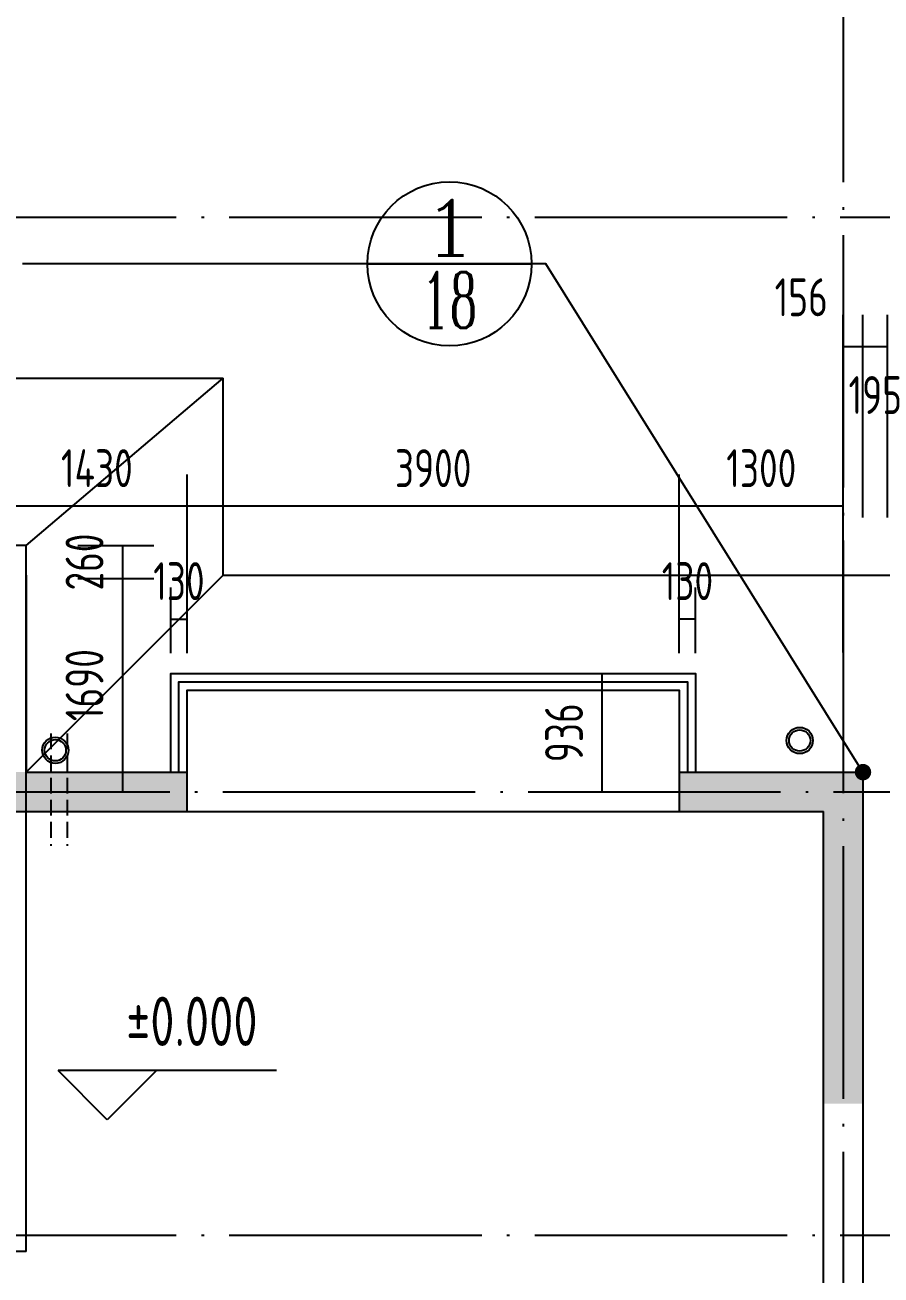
# Model space of a CAD drawing. Extents: x -726032 to 135930, y -151624 to 587044.
# Drawn here: x -673008 to -666225, y 563876 to 573776 of the extents above; entities that cross this region are included whole.
import ezdxf
from ezdxf.enums import TextEntityAlignment as Align

# ---------------------------------------------------------------- set-up
doc = ezdxf.new("R2010")
doc.units = 0
doc.header["$LTSCALE"] = 1000
doc.header["$MEASUREMENT"] = 0
doc.linetypes.add('DASH', pattern=[0.35, 0.25, -0.1])
doc.linetypes.add('DOTE', pattern=[2.42, 2, -0.2, 0.02, -0.2])
doc.layers.get('0').update_dxf_attribs({"linetype": 'CONTINUOUS'})
doc.layers.get('DEFPOINTS').update_dxf_attribs({"color": 1, "linetype": 'CONTINUOUS'})
for name, color, linetype in [('COLUMN', 170, 'CONTINUOUS'), ('DOTE', 8, 'DOTE'), ('GROUND', 45, 'CONTINUOUS'), ('PUB_DIM', 245, 'CONTINUOUS'), ('WALL', 255, 'CONTINUOUS'), ('WINDOW', 155, 'CONTINUOUS'), ('引线', 213, 'CONTINUOUS'), ('空调', 245, 'CONTINUOUS'), ('雨水管', 20, 'CONTINUOUS')]:
    doc.layers.add(name, color=color, linetype=linetype)
doc.styles.add('COMP', font='COMPLEX', dxfattribs={"bigfont": 'hztxt'})
doc.styles.add('DIM_FONT', font='isocp.shx', dxfattribs={"width": 0.8})
doc.dimstyles.new('DIMB', dxfattribs={"dimtxt": 300, "dimasz": 1, "dimexe": 250, "dimexo": 300, "dimgap": 150, "dimtad": 1, "dimdec": 0, "dimzin": 0, "dimdsep": 46, "dimtxsty": 'DIM_FONT', "dimcen": 0.09, "dimse2": 1, "dimclrt": 142, "dimadec": 0, "dimazin": 0, "dimtfac": 1, "dimtdec": 0, "dimtix": 1, "dimtmove": 2, "dimatfit": 3, "dimfxl": 1, "dimtolj": 1, "dimtzin": 0, "dimarcsym": 0})
doc.dimstyles.new('DIMN', dxfattribs={"dimtxt": 300, "dimasz": 1, "dimexe": 250, "dimexo": 300, "dimgap": 150, "dimtad": 1, "dimdec": 0, "dimzin": 0, "dimdsep": 46, "dimtxsty": 'DIM_FONT', "dimcen": 0.09, "dimclrt": 142, "dimadec": 0, "dimazin": 0, "dimtfac": 1, "dimtdec": 0, "dimtix": 1, "dimtmove": 2, "dimatfit": 3, "dimfxl": 1, "dimtolj": 1, "dimtzin": 0, "dimarcsym": 0})

# ---------------------------------------------------------------- blocks, each defined once
blk = doc.blocks.new('*D1541')
at = {"layer": 'DEFPOINTS', "color": 0, "transparency": 16777216}
for p in [(-666367.9, 571229.1), (-666523.9, 569574.2), (-666367.9, 569574.2)]:
    blk.add_point(p, dxfattribs=at)
at = {"layer": 'PUB_DIM', "color": 0, "lineweight": -2, "transparency": 16777216}
for p, q in [((-666523.9, 569874.2), (-666523.9, 571479.1)), ((-666367.9, 569874.2), (-666367.9, 571479.1)), ((-666524.9, 571229.1), (-666525.9, 571229.1)), ((-666523.9, 571229.1), (-666367.9, 571229.1)), ((-666366.9, 571229.1), (-666365.9, 571229.1))]:
    blk.add_line(p, q, dxfattribs=at)
at = {"layer": 'PUB_DIM', "color": 0, "transparency": 16777216}
for points in [[(-666524.9, 571229.3), (-666524.9, 571229), (-666523.9, 571229.1)], [(-666366.9, 571229.3), (-666366.9, 571229), (-666367.9, 571229.1)]]:
    blk.add_solid(points, dxfattribs=at)
at = {"layer": 'PUB_DIM', "color": 142, "transparency": 16777216, "insert": (-666857.3, 571619.2), "char_height": 300, "attachment_point": 5, "style": 'DIM_FONT'}
blk.add_mtext('\\A1;156', dxfattribs=at)
blk = doc.blocks.new('*D1542')
at = {"layer": 'DEFPOINTS', "color": 0, "transparency": 16777216}
for p in [(-666172.9, 571229.1), (-666367.9, 569574.2), (-666172.9, 569574.2)]:
    blk.add_point(p, dxfattribs=at)
at = {"layer": 'PUB_DIM', "color": 0, "lineweight": -2, "transparency": 16777216}
for p, q in [((-666367.9, 569874.2), (-666367.9, 571479.1)), ((-666172.9, 569874.2), (-666172.9, 571479.1)), ((-666368.9, 571229.1), (-666369.9, 571229.1)), ((-666367.9, 571229.1), (-666172.9, 571229.1)), ((-666171.9, 571229.1), (-666170.9, 571229.1))]:
    blk.add_line(p, q, dxfattribs=at)
at = {"layer": 'PUB_DIM', "color": 0, "transparency": 16777216}
for points in [[(-666368.9, 571229.3), (-666368.9, 571229), (-666367.9, 571229.1)], [(-666171.9, 571229.3), (-666171.9, 571229), (-666172.9, 571229.1)]]:
    blk.add_solid(points, dxfattribs=at)
at = {"layer": 'PUB_DIM', "color": 142, "transparency": 16777216, "insert": (-666270.4, 570845), "char_height": 300, "attachment_point": 5, "style": 'DIM_FONT'}
blk.add_mtext('\\A1;195', dxfattribs=at)
blk = doc.blocks.new('*D1544')
at = {"layer": 'DEFPOINTS', "color": 0, "transparency": 16777216}
for p in [(-669263.2, 568638.4), (-669263.2, 567702.4), (-668436.8, 567702.4)]:
    blk.add_point(p, dxfattribs=at)
at = {"layer": 'PUB_DIM', "color": 0, "lineweight": -2, "transparency": 16777216}
for p, q in [((-668963.2, 568638.4), (-668186.8, 568638.4)), ((-668436.8, 568637.4), (-668436.8, 567703.4)), ((-668963.2, 567702.4), (-668186.8, 567702.4))]:
    blk.add_line(p, q, dxfattribs=at)
at = {"layer": 'PUB_DIM', "color": 0, "transparency": 16777216}
for points in [[(-668437, 568637.4), (-668436.6, 568637.4), (-668436.8, 568638.4)], [(-668437, 567703.4), (-668436.6, 567703.4), (-668436.8, 567702.4)]]:
    blk.add_solid(points, dxfattribs=at)
at = {"layer": 'PUB_DIM', "color": 142, "transparency": 16777216, "insert": (-668736.8, 568170.4), "char_height": 300, "attachment_point": 5, "rotation": 90, "style": 'DIM_FONT'}
blk.add_mtext('\\A1;936', dxfattribs=at)
blk = doc.blocks.new('_INDEX')
blk.add_line((-0.5, 0), (0.5, 0))
blk.add_circle((0, 0), 0.5)
at = {"style": 'COMP'}
for tag, width, p, p2 in [('1', 2.333333, (-0.17, 0.05), (0.17, 0.05)), ('-', 1.166667, (-0.17, -0.39), (0.17, -0.39))]:
    blk.add_attdef(tag, text='', height=0.34, dxfattribs=dict(at, width=width)).set_placement(p, p2, align=Align.FIT)
blk = doc.blocks.new('*D1558')
at = {"layer": 'DEFPOINTS', "color": 0, "transparency": 16777216}
for p in [(-672889, 569652.4), (-672889, 569392.4), (-672236.6, 569392.4)]:
    blk.add_point(p, dxfattribs=at)
at = {"layer": 'PUB_DIM', "color": 0, "lineweight": -2, "transparency": 16777216}
for p, q in [((-672589, 569652.4), (-671986.6, 569652.4)), ((-672236.6, 569653.4), (-672236.6, 569654.4)), ((-672236.6, 569652.4), (-672236.6, 569392.4)), ((-672589, 569392.4), (-671986.6, 569392.4)), ((-672236.6, 569391.4), (-672236.6, 569390.4))]:
    blk.add_line(p, q, dxfattribs=at)
at = {"layer": 'PUB_DIM', "color": 0, "transparency": 16777216}
for points in [[(-672236.8, 569653.4), (-672236.4, 569653.4), (-672236.6, 569652.4)], [(-672236.8, 569391.4), (-672236.4, 569391.4), (-672236.6, 569392.4)]]:
    blk.add_solid(points, dxfattribs=at)
at = {"layer": 'PUB_DIM', "color": 142, "transparency": 16777216, "insert": (-672536.6, 569522.4), "char_height": 300, "attachment_point": 5, "rotation": 90, "style": 'DIM_FONT'}
blk.add_mtext('\\A1;260', dxfattribs=at)
blk = doc.blocks.new('*D3865')
at = {"layer": 'DEFPOINTS', "color": 0, "transparency": 16777216}
for p in [(-672889, 569392.4), (-672889, 567702.4), (-672236.6, 567702.4)]:
    blk.add_point(p, dxfattribs=at)
at = {"layer": 'PUB_DIM', "color": 0, "lineweight": -2, "transparency": 16777216}
for p, q in [((-672589, 569392.4), (-671986.6, 569392.4)), ((-672236.6, 569391.4), (-672236.6, 567703.4))]:
    blk.add_line(p, q, dxfattribs=at)
at = {"layer": 'PUB_DIM', "color": 0, "transparency": 16777216}
for points in [[(-672236.8, 569391.4), (-672236.4, 569391.4), (-672236.6, 569392.4)], [(-672236.8, 567703.4), (-672236.4, 567703.4), (-672236.6, 567702.4)]]:
    blk.add_solid(points, dxfattribs=at)
at = {"layer": 'PUB_DIM', "color": 142, "transparency": 16777216, "insert": (-672536.6, 568547.4), "char_height": 300, "attachment_point": 5, "rotation": 90, "style": 'DIM_FONT'}
blk.add_mtext('\\A1;1690', dxfattribs=at)
blk = doc.blocks.new('*D1559')
at = {"layer": 'DEFPOINTS', "color": 0, "transparency": 16777216}
for p in [(-671723.9, 569071), (-671853.9, 568501.5), (-671723.9, 568501.5)]:
    blk.add_point(p, dxfattribs=at)
at = {"layer": 'PUB_DIM', "color": 0, "lineweight": -2, "transparency": 16777216}
for p, q in [((-671853.9, 568801.5), (-671853.9, 569321)), ((-671723.9, 568801.5), (-671723.9, 569321)), ((-671854.9, 569071), (-671855.9, 569071)), ((-671853.9, 569071), (-671723.9, 569071)), ((-671722.9, 569071), (-671721.9, 569071))]:
    blk.add_line(p, q, dxfattribs=at)
at = {"layer": 'PUB_DIM', "color": 0, "transparency": 16777216}
for points in [[(-671854.9, 569071.1), (-671854.9, 569070.8), (-671853.9, 569071)], [(-671722.9, 569071.1), (-671722.9, 569070.8), (-671723.9, 569071)]]:
    blk.add_solid(points, dxfattribs=at)
at = {"layer": 'PUB_DIM', "color": 142, "transparency": 16777216, "insert": (-671788.9, 569371), "char_height": 300, "attachment_point": 5, "style": 'DIM_FONT'}
blk.add_mtext('\\A1;130', dxfattribs=at)
blk = doc.blocks.new('*D3866')
at = {"layer": 'DEFPOINTS', "color": 0, "transparency": 16777216}
for p in [(-673153.9, 569965.5), (-673153.9, 568506), (-671723.9, 568506)]:
    blk.add_point(p, dxfattribs=at)
at = {"layer": 'PUB_DIM', "color": 0, "lineweight": -2, "transparency": 16777216}
for p, q in [((-671723.9, 568806), (-671723.9, 570215.5)), ((-671724.9, 569965.5), (-673152.9, 569965.5))]:
    blk.add_line(p, q, dxfattribs=at)
at = {"layer": 'PUB_DIM', "color": 0, "transparency": 16777216}
for points in [[(-673152.9, 569965.7), (-673152.9, 569965.3), (-673153.9, 569965.5)], [(-671724.9, 569965.7), (-671724.9, 569965.3), (-671723.9, 569965.5)]]:
    blk.add_solid(points, dxfattribs=at)
at = {"layer": 'PUB_DIM', "color": 142, "transparency": 16777216, "insert": (-672438.9, 570265.5), "char_height": 300, "attachment_point": 5, "style": 'DIM_FONT'}
blk.add_mtext('\\A1;1430', dxfattribs=at)
blk = doc.blocks.new('*D1561')
at = {"layer": 'DEFPOINTS', "color": 0, "transparency": 16777216}
for p in [(-671723.9, 569965.5), (-671723.9, 568506), (-667823.9, 568506)]:
    blk.add_point(p, dxfattribs=at)
at = {"layer": 'PUB_DIM', "color": 0, "lineweight": -2, "transparency": 16777216}
for p, q in [((-671723.9, 568806), (-671723.9, 570215.5)), ((-667823.9, 568806), (-667823.9, 570215.5)), ((-667824.9, 569965.5), (-671722.9, 569965.5))]:
    blk.add_line(p, q, dxfattribs=at)
at = {"layer": 'PUB_DIM', "color": 0, "transparency": 16777216}
for points in [[(-671722.9, 569965.7), (-671722.9, 569965.3), (-671723.9, 569965.5)], [(-667824.9, 569965.7), (-667824.9, 569965.3), (-667823.9, 569965.5)]]:
    blk.add_solid(points, dxfattribs=at)
at = {"layer": 'PUB_DIM', "color": 142, "transparency": 16777216, "insert": (-669773.9, 570265.5), "char_height": 300, "attachment_point": 5, "style": 'DIM_FONT'}
blk.add_mtext('\\A1;3900', dxfattribs=at)
blk = doc.blocks.new('*D1562')
at = {"layer": 'DEFPOINTS', "color": 0, "transparency": 16777216}
for p in [(-667823.9, 569071), (-667823.9, 568501.5), (-667693.9, 568501.5)]:
    blk.add_point(p, dxfattribs=at)
at = {"layer": 'PUB_DIM', "color": 0, "lineweight": -2, "transparency": 16777216}
for p, q in [((-667823.9, 568801.5), (-667823.9, 569321)), ((-667693.9, 568801.5), (-667693.9, 569321)), ((-667824.9, 569071), (-667825.9, 569071)), ((-667693.9, 569071), (-667823.9, 569071)), ((-667692.9, 569071), (-667691.9, 569071))]:
    blk.add_line(p, q, dxfattribs=at)
at = {"layer": 'PUB_DIM', "color": 0, "transparency": 16777216}
for points in [[(-667824.9, 569071.1), (-667824.9, 569070.8), (-667823.9, 569071)], [(-667692.9, 569071.1), (-667692.9, 569070.8), (-667693.9, 569071)]]:
    blk.add_solid(points, dxfattribs=at)
at = {"layer": 'PUB_DIM', "color": 142, "transparency": 16777216, "insert": (-667758.9, 569371), "char_height": 300, "attachment_point": 5, "style": 'DIM_FONT'}
blk.add_mtext('\\A1;130', dxfattribs=at)
blk = doc.blocks.new('*D1563')
at = {"layer": 'DEFPOINTS', "color": 0, "transparency": 16777216}
for p in [(-667823.9, 569965.5), (-667823.9, 568506), (-666523.9, 568506)]:
    blk.add_point(p, dxfattribs=at)
at = {"layer": 'PUB_DIM', "color": 0, "lineweight": -2, "transparency": 16777216}
for p, q in [((-667823.9, 568806), (-667823.9, 570215.5)), ((-666523.9, 568806), (-666523.9, 570215.5)), ((-666524.9, 569965.5), (-667822.9, 569965.5))]:
    blk.add_line(p, q, dxfattribs=at)
at = {"layer": 'PUB_DIM', "color": 0, "transparency": 16777216}
for points in [[(-667822.9, 569965.7), (-667822.9, 569965.3), (-667823.9, 569965.5)], [(-666524.9, 569965.7), (-666524.9, 569965.3), (-666523.9, 569965.5)]]:
    blk.add_solid(points, dxfattribs=at)
at = {"layer": 'PUB_DIM', "color": 142, "transparency": 16777216, "insert": (-667173.9, 570265.5), "char_height": 300, "attachment_point": 5, "style": 'DIM_FONT'}
blk.add_mtext('\\A1;1300', dxfattribs=at)

msp = doc.modelspace()

# ---------------------------------------------------------------- linework, layer by layer
at = {"layer": 'COLUMN'}
for points in [[(-674011.9, 567858.4), (-674011.9, 567546.4), (-671723.9, 567858.4), (-671723.9, 567546.4)], [(-667823.9, 567858.4), (-667823.9, 567546.4), (-666367.9, 567858.4), (-666679.9, 567546.4)], [(-666679.9, 567546.4), (-666679.9, 565232.4), (-666367.9, 567858.4), (-666367.9, 565232.4)]]:
    msp.add_solid(points, dxfattribs=at)
at = {"layer": 'DOTE'}
for p, q in [((-666523.9, 576952), (-666523.9, 546480.4)), ((-712529.2, 572252.4), (-642897.4, 572252.4)), ((-712581.2, 567702.4), (-642897.4, 567702.4)), ((-712529.2, 564192.4), (-642897.4, 564192.4))]:
    msp.add_line(p, q, dxfattribs=at)
at = {"layer": 'GROUND'}
for p, q in [((-674323.9, 570978.4), (-671437.9, 570978.4)), ((-672997.9, 569652.4), (-671437.9, 570978.4)), ((-671437.9, 569418.4), (-671437.9, 570978.4)), ((-672997.9, 569418.4), (-672997.9, 567858.4)), ((-671437.9, 569418.4), (-672997.9, 567858.4)), ((-671437.9, 569418.4), (-661102.9, 569418.4))]:
    msp.add_line(p, q, dxfattribs=at)
at = {"layer": 'PUB_DIM'}
for p, q in [((-672356.7, 565105.1), (-672746.7, 565495.1)), ((-671014.9, 565495.1), (-672746.7, 565495.1)), ((-671966.7, 565495.1), (-672356.7, 565105.1))]:
    msp.add_line(p, q, dxfattribs=at)
at = {"layer": 'WALL'}
for p, q in [((-672997.9, 569652.4), (-673309.9, 569652.4)), ((-672997.9, 564062.4), (-672997.9, 569652.4)), ((-672997.9, 567858.4), (-671723.9, 567858.4)), ((-671723.9, 567546.4), (-671723.9, 567858.4)), ((-667823.9, 567858.4), (-666367.9, 567858.4)), ((-667823.9, 567858.4), (-667823.9, 567546.4)), ((-666367.9, 567858.4), (-666367.9, 557666.4)), ((-674011.9, 567546.4), (-671723.9, 567546.4)), ((-667823.9, 567546.4), (-666679.9, 567546.4)), ((-666679.9, 561982.4), (-666679.9, 567546.4)), ((-672997.9, 564062.4), (-674011.9, 564062.4))]:
    msp.add_line(p, q, dxfattribs=at)
at = {"layer": 'WINDOW'}
msp.add_line((-671723.9, 567546.4), (-667823.9, 567546.4), dxfattribs=at)
for points in [[(-671853.9, 567858.4), (-671853.9, 568638.4), (-667693.9, 568638.4), (-667693.9, 567858.4)], [(-671788.9, 567858.4), (-671788.9, 568573.4), (-667758.9, 568573.4), (-667758.9, 567858.4)], [(-671723.9, 567858.4), (-671723.9, 568508.4), (-667823.9, 568508.4), (-667823.9, 567858.4)]]:
    msp.add_lwpolyline(points, dxfattribs=at)
at = {"layer": '引线'}
msp.add_lwpolyline([(-666367.9, 567858.4), (-668882.1, 571883.8), (-673028.3, 571883.8)], dxfattribs=at)
at = {"layer": '引线', "const_width": 64.7}
msp.add_lwpolyline([(-666400.5, 567858.4, 1), (-666335.2, 567858.4, 1)], format="xyb", close=True, dxfattribs=at)
at = {"layer": '空调', "linetype": 'DASH', "ltscale": 0.5}
for p, q in [((-672802.9, 568164.2), (-672802.9, 567274.8)), ((-672672.9, 568164.2), (-672672.9, 567274.8))]:
    msp.add_line(p, q, dxfattribs=at)
at = {"layer": '雨水管'}
for centre, radius in [((-666869.2, 568109), 104), ((-666869.2, 568109), 84.5), ((-672768, 568031.8), 104), ((-672768, 568031.8), 84.5)]:
    msp.add_circle(centre, radius, dxfattribs=at)

# ---------------------------------------------------------------- block references
at = {"layer": '引线'}
ref = msp.add_blockref('_INDEX', (-669644.6, 571883.8), dxfattribs=dict(at, xscale=1300, yscale=1300, zscale=1300))
ref.add_attrib('1', '1', dxfattribs={"layer": '0', "height": 442, "style": 'COMP', "width": 2.333333}).set_placement((-669865.6, 571948.8), (-669423.6, 571948.8), align=Align.FIT)
ref.add_attrib('-', '18', dxfattribs={"layer": '0', "height": 442, "style": 'COMP', "width": 0.724138}).set_placement((-669865.6, 571376.8), (-669423.6, 571376.8), align=Align.FIT)

# ---------------------------------------------------------------- texts
at = {"layer": 'PUB_DIM', "style": 'DIM_FONT', "width": 0.8}
msp.add_text('%%p0.000', height=390, dxfattribs=at).set_placement((-671685.8, 565885.1), align=Align.MIDDLE)

# ---------------------------------------------------------------- dimensions: what is measured, and where the dimension line sits
at = {"layer": 'PUB_DIM'}
for base, p1, p2, picture, middle in [((-666367.9, 571229.1), (-666523.9, 569574.2), (-666367.9, 569574.2), '*D1541', (-666857.3, 571619.2)), ((-666172.9, 571229.1), (-666367.9, 569574.2), (-666172.9, 569574.2), '*D1542', (-666270.4, 570845))]:
    dim = msp.add_linear_dim(base=base, p1=p1, p2=p2, dimstyle='DIMN', dxfattribs=at)
    dim.commit()
    dim.dimension.update_dxf_attribs({"geometry": picture, "text_midpoint": middle, "dimtype": 160})
for base, p1, p2, dimstyle, picture, middle in [((-673153.9, 569965.5), (-671723.9, 568506), (-673153.9, 568506), 'DIMB', '*D3866', (-672438.9, 570265.5)), ((-671723.9, 569965.5), (-667823.9, 568506), (-671723.9, 568506), 'DIMN', '*D1561', (-669773.9, 570265.5)), ((-667823.9, 569965.5), (-666523.9, 568506), (-667823.9, 568506), 'DIMN', '*D1563', (-667173.9, 570265.5)), ((-671723.9, 569071), (-671853.9, 568501.5), (-671723.9, 568501.5), 'DIMN', '*D1559', (-671788.9, 569371)), ((-667823.9, 569071), (-667693.9, 568501.5), (-667823.9, 568501.5), 'DIMN', '*D1562', (-667758.9, 569371))]:
    dim = msp.add_linear_dim(base=base, p1=p1, p2=p2, dimstyle=dimstyle, dxfattribs=at)
    dim.commit()
    dim.dimension.update_dxf_attribs({"geometry": picture, "text_midpoint": middle})
for base, p1, p2, dimstyle, picture, middle in [((-672236.6, 569392.4), (-672889, 569652.4), (-672889, 569392.4), 'DIMN', '*D1558', (-672536.6, 569522.4)), ((-672236.6, 567702.4), (-672889, 569392.4), (-672889, 567702.4), 'DIMB', '*D3865', (-672536.6, 568547.4)), ((-668436.8, 567702.4), (-669263.2, 568638.4), (-669263.2, 567702.4), 'DIMN', '*D1544', (-668736.8, 568170.4))]:
    dim = msp.add_linear_dim(base=base, p1=p1, p2=p2, angle=270, dimstyle=dimstyle, dxfattribs=at)
    dim.commit()
    dim.dimension.update_dxf_attribs({"geometry": picture, "text_midpoint": middle})

doc.saveas('drawing.dxf')
